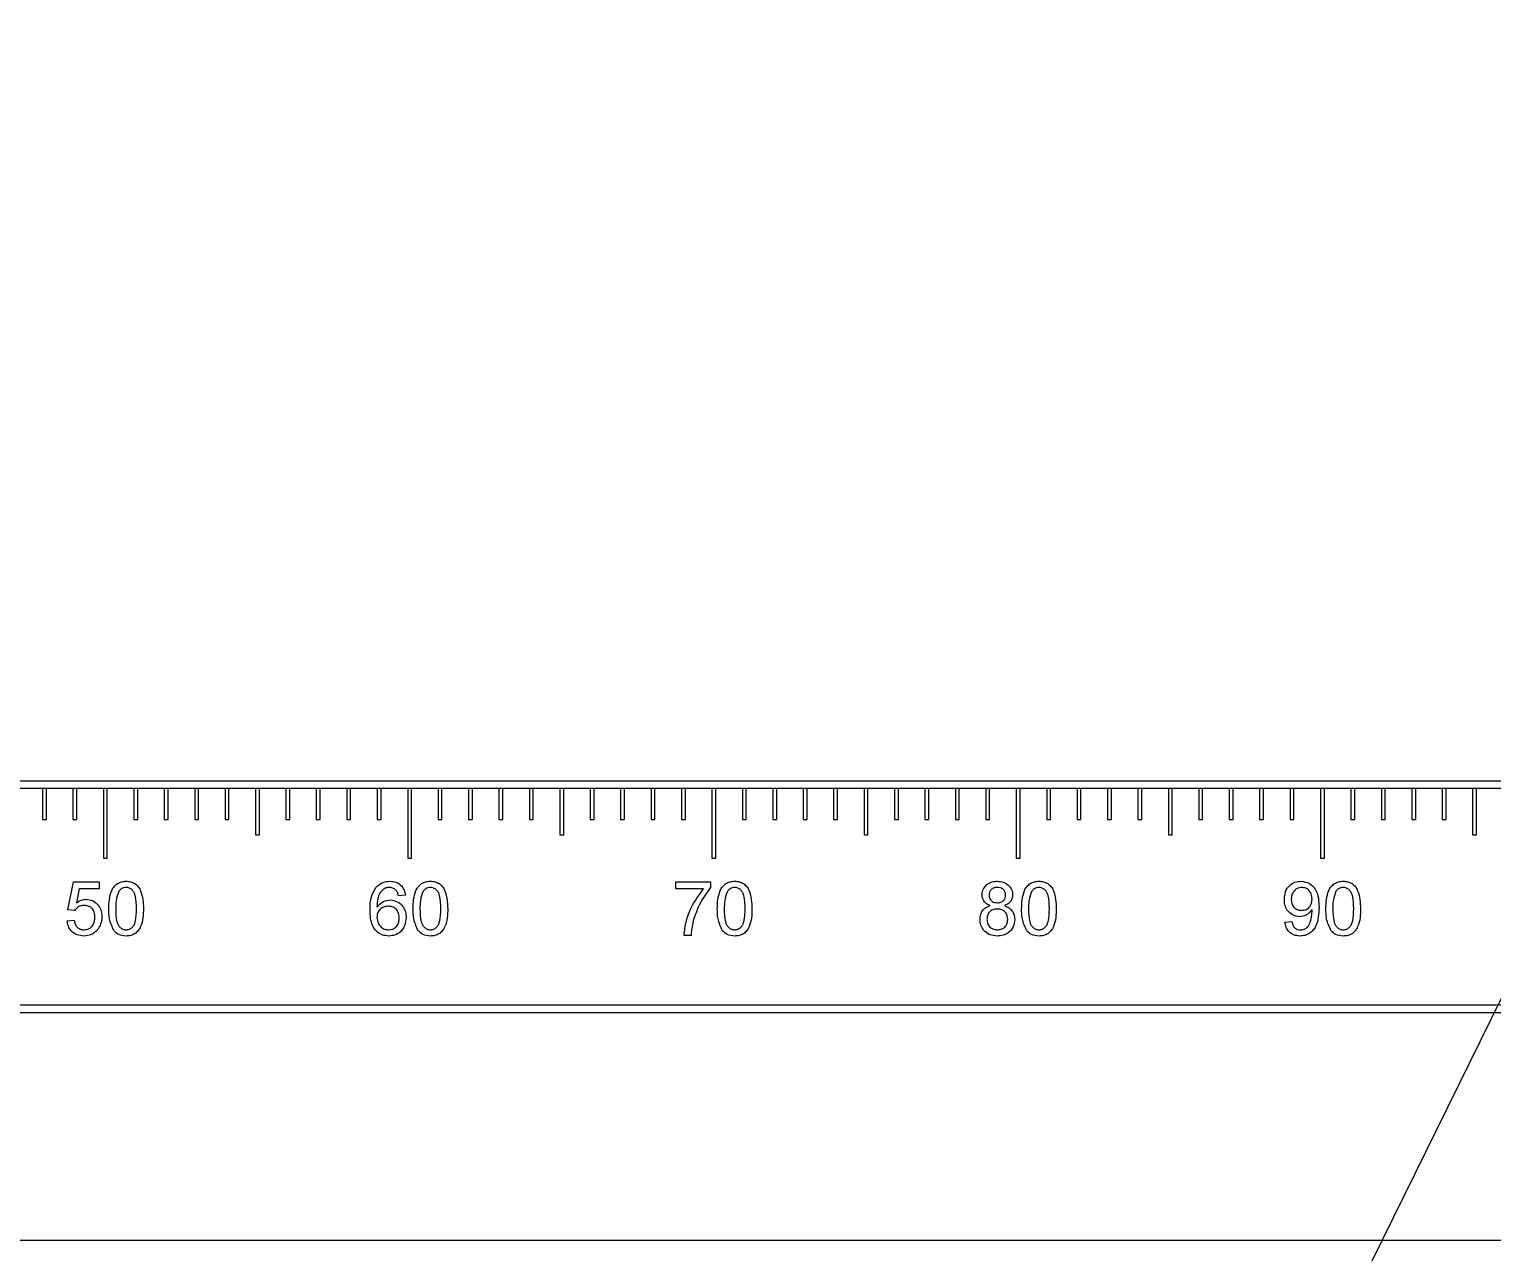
# Model space of a CAD drawing. Header units: inches. Extents: x 0.1 to 10.9, y 0 to 8.5.
# Drawn here: x 4.702 to 5.964, y 5.713 to 6.767 of the extents above; entities that cross this region are included whole.
import ezdxf

# ---------------------------------------------------------------- set-up
doc = ezdxf.new("R2010")
doc.units = ezdxf.units.IN
doc.header["$MEASUREMENT"] = 0
doc.styles.add('SLDTEXTSTYLE0', font='TXT', dxfattribs={"width": 0.75})
doc.dimstyles.new('SLDDIMSTYLE6', dxfattribs={"dimtxt": 0.083333, "dimasz": 0.125, "dimexe": 0, "dimexo": 0.0625, "dimgap": 0.020833, "dimtad": 0, "dimtih": 1, "dimtoh": 1, "dimlfac": 1.5, "dimrnd": 1e-09, "dimzin": 12, "dimdsep": 46, "dimtxsty": 'SLDTEXTSTYLE0', "dimsah": 1, "dimcen": 0, "dimadec": 0, "dimazin": 3, "dimtfac": 1, "dimtofl": 0, "dimtmove": 0, "dimatfit": 3, "dimfxl": 1, "dimfrac": 2, "dimtolj": 1, "dimtzin": 12, "dimarcsym": 0})

# ---------------------------------------------------------------- blocks, each defined once
blk = doc.blocks.new('_D_14')
at = {"color": 7, "linetype": 'Continuous', "lineweight": 0}
for p, q in [((5.7754, 5.5326), (6.8764, 7.7691)), ((6.8764, 7.7691), (7.0264, 7.7691))]:
    blk.add_line(p, q, dxfattribs=at)
at = {"color": 7, "linetype": 'Continuous', "lineweight": 18}
blk.add_solid([(5.7754, 5.5326), (5.8485, 5.6359), (5.8126, 5.6536)], dxfattribs=at)
at = {"color": 7, "linetype": 'Continuous', "lineweight": 18, "attachment_point": 1, "style": 'SLDTEXTSTYLE0'}
for s, insert, char_height in [('COUNTERBORED SLOT FOR USE WITH #1/4in [M6]', (7.0576, 7.8103), 0.083333), ('CAP SCREW AND WASHER (NOT INCLUDED)', (7.0576, 7.6779), 0.083333), ('4 PLACES', (7.0576, 7.5455), 0.08333)]:
    blk.add_mtext(s, dxfattribs=dict(at, insert=insert, char_height=char_height))

msp = doc.modelspace()

# ---------------------------------------------------------------- linework, layer by layer
at = {"color": 7, "linetype": 'Continuous', "lineweight": 18}
for p, q in [((3.4554, 6.1193), (10.0174, 6.1193)), ((4.7135, 6.1127), (4.6906, 6.1127)), ((4.7135, 6.1127), (4.7135, 6.086)), ((4.7169, 6.1127), (4.7135, 6.1127)), ((4.7169, 6.086), (4.7169, 6.1127)), ((4.7398, 6.1127), (4.7169, 6.1127)), ((4.7398, 6.1127), (4.7398, 6.086)), ((4.7431, 6.1127), (4.7398, 6.1127)), ((4.7431, 6.086), (4.7431, 6.1127)), ((4.766, 6.1127), (4.7431, 6.1127)), ((4.766, 6.1127), (4.766, 6.0527)), ((4.7694, 6.1127), (4.766, 6.1127)), ((4.7694, 6.0527), (4.7694, 6.1127)), ((4.7923, 6.1127), (4.7694, 6.1127)), ((4.7923, 6.1127), (4.7923, 6.086)), ((4.7956, 6.1127), (4.7923, 6.1127)), ((4.7956, 6.086), (4.7956, 6.1127)), ((4.8185, 6.1127), (4.7956, 6.1127)), ((4.8185, 6.1127), (4.8185, 6.086)), ((4.8218, 6.1127), (4.8185, 6.1127)), ((4.8218, 6.086), (4.8218, 6.1127)), ((4.8448, 6.1127), (4.8218, 6.1127)), ((4.8448, 6.1127), (4.8448, 6.086)), ((4.8481, 6.1127), (4.8448, 6.1127)), ((4.8481, 6.086), (4.8481, 6.1127)), ((4.871, 6.1127), (4.8481, 6.1127)), ((4.871, 6.1127), (4.871, 6.086)), ((4.8743, 6.1127), (4.871, 6.1127)), ((4.8743, 6.086), (4.8743, 6.1127)), ((4.8973, 6.1127), (4.8743, 6.1127)), ((4.8973, 6.1127), (4.8973, 6.0727)), ((4.9006, 6.1127), (4.8973, 6.1127)), ((4.9006, 6.0727), (4.9006, 6.1127)), ((4.9235, 6.1127), (4.9006, 6.1127)), ((4.9235, 6.1127), (4.9235, 6.086)), ((4.9268, 6.1127), (4.9235, 6.1127)), ((4.9268, 6.086), (4.9268, 6.1127)), ((4.9497, 6.1127), (4.9268, 6.1127)), ((4.9497, 6.1127), (4.9497, 6.086)), ((4.9531, 6.1127), (4.9497, 6.1127)), ((4.9531, 6.086), (4.9531, 6.1127)), ((4.976, 6.1127), (4.9531, 6.1127)), ((4.976, 6.1127), (4.976, 6.086)), ((4.9793, 6.1127), (4.976, 6.1127)), ((4.9793, 6.086), (4.9793, 6.1127)), ((5.0022, 6.1127), (4.9793, 6.1127)), ((5.0022, 6.1127), (5.0022, 6.086)), ((5.0056, 6.1127), (5.0022, 6.1127)), ((5.0056, 6.086), (5.0056, 6.1127)), ((5.0285, 6.1127), (5.0056, 6.1127)), ((5.0285, 6.1127), (5.0285, 6.0527)), ((5.0318, 6.1127), (5.0285, 6.1127)), ((5.0318, 6.0527), (5.0318, 6.1127)), ((5.0547, 6.1127), (5.0318, 6.1127)), ((5.0547, 6.1127), (5.0547, 6.086)), ((5.0581, 6.1127), (5.0547, 6.1127)), ((5.0581, 6.086), (5.0581, 6.1127)), ((5.081, 6.1127), (5.0581, 6.1127)), ((5.081, 6.1127), (5.081, 6.086)), ((5.0843, 6.1127), (5.081, 6.1127)), ((5.0843, 6.086), (5.0843, 6.1127)), ((5.1072, 6.1127), (5.0843, 6.1127)), ((5.1072, 6.1127), (5.1072, 6.086)), ((5.1106, 6.1127), (5.1072, 6.1127)), ((5.1106, 6.086), (5.1106, 6.1127)), ((5.1335, 6.1127), (5.1106, 6.1127)), ((5.1335, 6.1127), (5.1335, 6.086)), ((5.1368, 6.1127), (5.1335, 6.1127)), ((5.1368, 6.086), (5.1368, 6.1127)), ((5.1597, 6.1127), (5.1368, 6.1127)), ((5.1597, 6.1127), (5.1597, 6.0727)), ((5.1631, 6.1127), (5.1597, 6.1127)), ((5.1631, 6.0727), (5.1631, 6.1127)), ((5.186, 6.1127), (5.1631, 6.1127)), ((5.186, 6.1127), (5.186, 6.086)), ((5.1893, 6.1127), (5.186, 6.1127)), ((5.1893, 6.086), (5.1893, 6.1127)), ((5.2122, 6.1127), (5.1893, 6.1127)), ((5.2122, 6.1127), (5.2122, 6.086)), ((5.2155, 6.1127), (5.2122, 6.1127)), ((5.2155, 6.086), (5.2155, 6.1127)), ((5.2385, 6.1127), (5.2155, 6.1127)), ((5.2385, 6.1127), (5.2385, 6.086)), ((5.2418, 6.1127), (5.2385, 6.1127)), ((5.2418, 6.086), (5.2418, 6.1127)), ((5.2647, 6.1127), (5.2418, 6.1127)), ((5.2647, 6.1127), (5.2647, 6.086)), ((5.268, 6.1127), (5.2647, 6.1127)), ((5.268, 6.086), (5.268, 6.1127)), ((5.291, 6.1127), (5.268, 6.1127)), ((5.291, 6.1127), (5.291, 6.0527)), ((5.2943, 6.1127), (5.291, 6.1127)), ((5.2943, 6.0527), (5.2943, 6.1127)), ((5.3172, 6.1127), (5.2943, 6.1127)), ((5.3172, 6.1127), (5.3172, 6.086)), ((5.3205, 6.1127), (5.3172, 6.1127)), ((5.3205, 6.086), (5.3205, 6.1127)), ((5.3434, 6.1127), (5.3205, 6.1127)), ((5.3434, 6.1127), (5.3434, 6.086)), ((5.3468, 6.1127), (5.3434, 6.1127)), ((5.3468, 6.086), (5.3468, 6.1127)), ((5.3697, 6.1127), (5.3468, 6.1127)), ((5.3697, 6.1127), (5.3697, 6.086)), ((5.373, 6.1127), (5.3697, 6.1127)), ((5.373, 6.086), (5.373, 6.1127)), ((5.3959, 6.1127), (5.373, 6.1127)), ((5.3959, 6.1127), (5.3959, 6.086)), ((5.3993, 6.1127), (5.3959, 6.1127)), ((5.3993, 6.086), (5.3993, 6.1127)), ((5.4222, 6.1127), (5.3993, 6.1127)), ((5.4222, 6.1127), (5.4222, 6.0727)), ((5.4255, 6.1127), (5.4222, 6.1127)), ((5.4255, 6.0727), (5.4255, 6.1127)), ((5.4484, 6.1127), (5.4255, 6.1127)), ((5.4484, 6.1127), (5.4484, 6.086)), ((5.4518, 6.1127), (5.4484, 6.1127)), ((5.4518, 6.086), (5.4518, 6.1127)), ((5.4747, 6.1127), (5.4518, 6.1127)), ((5.4747, 6.1127), (5.4747, 6.086)), ((5.478, 6.1127), (5.4747, 6.1127)), ((5.478, 6.086), (5.478, 6.1127)), ((5.5009, 6.1127), (5.478, 6.1127)), ((5.5009, 6.1127), (5.5009, 6.086)), ((5.5043, 6.1127), (5.5009, 6.1127)), ((5.5043, 6.086), (5.5043, 6.1127)), ((5.5272, 6.1127), (5.5043, 6.1127)), ((5.5272, 6.1127), (5.5272, 6.086)), ((5.5305, 6.1127), (5.5272, 6.1127)), ((5.5305, 6.086), (5.5305, 6.1127)), ((5.5534, 6.1127), (5.5305, 6.1127)), ((5.5534, 6.1127), (5.5534, 6.0527)), ((5.5568, 6.1127), (5.5534, 6.1127)), ((5.5568, 6.0527), (5.5568, 6.1127)), ((5.5797, 6.1127), (5.5568, 6.1127)), ((5.5797, 6.1127), (5.5797, 6.086)), ((5.583, 6.1127), (5.5797, 6.1127)), ((5.583, 6.086), (5.583, 6.1127)), ((5.6059, 6.1127), (5.583, 6.1127)), ((5.6059, 6.1127), (5.6059, 6.086)), ((5.6092, 6.1127), (5.6059, 6.1127)), ((5.6092, 6.086), (5.6092, 6.1127)), ((5.6322, 6.1127), (5.6092, 6.1127)), ((5.6322, 6.1127), (5.6322, 6.086)), ((5.6355, 6.1127), (5.6322, 6.1127)), ((5.6355, 6.086), (5.6355, 6.1127)), ((5.6584, 6.1127), (5.6355, 6.1127)), ((5.6584, 6.1127), (5.6584, 6.086)), ((5.6617, 6.1127), (5.6584, 6.1127)), ((5.6617, 6.086), (5.6617, 6.1127)), ((5.6847, 6.1127), (5.6617, 6.1127)), ((5.6847, 6.1127), (5.6847, 6.0727)), ((5.688, 6.1127), (5.6847, 6.1127)), ((5.688, 6.0727), (5.688, 6.1127)), ((5.7109, 6.1127), (5.688, 6.1127)), ((5.7109, 6.1127), (5.7109, 6.086)), ((5.7142, 6.1127), (5.7109, 6.1127)), ((5.7142, 6.086), (5.7142, 6.1127)), ((5.7371, 6.1127), (5.7142, 6.1127)), ((5.7371, 6.1127), (5.7371, 6.086)), ((5.7405, 6.1127), (5.7371, 6.1127)), ((5.7405, 6.086), (5.7405, 6.1127)), ((5.7634, 6.1127), (5.7405, 6.1127)), ((5.7634, 6.1127), (5.7634, 6.086)), ((5.7667, 6.1127), (5.7634, 6.1127)), ((5.7667, 6.086), (5.7667, 6.1127)), ((5.7896, 6.1127), (5.7667, 6.1127)), ((5.7896, 6.1127), (5.7896, 6.086)), ((5.793, 6.1127), (5.7896, 6.1127)), ((5.793, 6.086), (5.793, 6.1127)), ((5.8159, 6.1127), (5.793, 6.1127)), ((5.8159, 6.1127), (5.8159, 6.0527)), ((5.8192, 6.1127), (5.8159, 6.1127)), ((5.8192, 6.0527), (5.8192, 6.1127)), ((5.8421, 6.1127), (5.8192, 6.1127)), ((5.8421, 6.1127), (5.8421, 6.086)), ((5.8455, 6.1127), (5.8421, 6.1127)), ((5.8455, 6.086), (5.8455, 6.1127)), ((5.8684, 6.1127), (5.8455, 6.1127)), ((5.8684, 6.1127), (5.8684, 6.086)), ((5.8717, 6.1127), (5.8684, 6.1127)), ((5.8717, 6.086), (5.8717, 6.1127)), ((5.8946, 6.1127), (5.8717, 6.1127)), ((5.8946, 6.1127), (5.8946, 6.086)), ((5.898, 6.1127), (5.8946, 6.1127)), ((5.898, 6.086), (5.898, 6.1127)), ((5.9209, 6.1127), (5.898, 6.1127)), ((5.9209, 6.1127), (5.9209, 6.086)), ((5.9242, 6.1127), (5.9209, 6.1127)), ((5.9242, 6.086), (5.9242, 6.1127)), ((5.9471, 6.1127), (5.9242, 6.1127)), ((5.9471, 6.1127), (5.9471, 6.0727)), ((5.9505, 6.1127), (5.9471, 6.1127)), ((5.9505, 6.0727), (5.9505, 6.1127)), ((5.9734, 6.1127), (5.9505, 6.1127)), ((4.7135, 6.086), (4.7169, 6.086)), ((4.7398, 6.086), (4.7431, 6.086)), ((4.7923, 6.086), (4.7956, 6.086)), ((4.8185, 6.086), (4.8218, 6.086)), ((4.8448, 6.086), (4.8481, 6.086)), ((4.871, 6.086), (4.8743, 6.086)), ((4.9235, 6.086), (4.9268, 6.086)), ((4.9497, 6.086), (4.9531, 6.086)), ((4.976, 6.086), (4.9793, 6.086)), ((5.0022, 6.086), (5.0056, 6.086)), ((5.0547, 6.086), (5.0581, 6.086)), ((5.081, 6.086), (5.0843, 6.086)), ((5.1072, 6.086), (5.1106, 6.086)), ((5.1335, 6.086), (5.1368, 6.086)), ((5.186, 6.086), (5.1893, 6.086)), ((5.2122, 6.086), (5.2155, 6.086)), ((5.2385, 6.086), (5.2418, 6.086)), ((5.2647, 6.086), (5.268, 6.086)), ((5.3172, 6.086), (5.3205, 6.086)), ((5.3434, 6.086), (5.3468, 6.086)), ((5.3697, 6.086), (5.373, 6.086)), ((5.3959, 6.086), (5.3993, 6.086)), ((5.4484, 6.086), (5.4518, 6.086)), ((5.4747, 6.086), (5.478, 6.086)), ((5.5009, 6.086), (5.5043, 6.086)), ((5.5272, 6.086), (5.5305, 6.086)), ((5.5797, 6.086), (5.583, 6.086)), ((5.6059, 6.086), (5.6092, 6.086)), ((5.6322, 6.086), (5.6355, 6.086)), ((5.6584, 6.086), (5.6617, 6.086)), ((5.7109, 6.086), (5.7142, 6.086)), ((5.7371, 6.086), (5.7405, 6.086)), ((5.7634, 6.086), (5.7667, 6.086)), ((5.7896, 6.086), (5.793, 6.086)), ((5.8421, 6.086), (5.8455, 6.086)), ((5.8684, 6.086), (5.8717, 6.086)), ((5.8946, 6.086), (5.898, 6.086)), ((5.9209, 6.086), (5.9242, 6.086)), ((4.8973, 6.0727), (4.9006, 6.0727)), ((5.1597, 6.0727), (5.1631, 6.0727)), ((5.4222, 6.0727), (5.4255, 6.0727)), ((5.6847, 6.0727), (5.688, 6.0727)), ((5.9471, 6.0727), (5.9505, 6.0727)), ((4.766, 6.0527), (4.7694, 6.0527)), ((5.0285, 6.0527), (5.0318, 6.0527)), ((5.291, 6.0527), (5.2943, 6.0527)), ((5.5534, 6.0527), (5.5568, 6.0527)), ((5.8159, 6.0527), (5.8192, 6.0527)), ((4.7354, 6.0081), (4.7402, 6.0321)), ((4.7402, 6.0321), (4.7623, 6.0321)), ((4.7623, 6.0321), (4.7623, 6.0261)), ((5.2597, 6.0321), (5.2896, 6.0321)), ((5.2597, 6.0261), (5.2597, 6.0321)), ((5.2896, 6.0321), (5.2896, 6.0272)), ((4.7451, 6.0261), (4.7427, 6.014)), ((4.7623, 6.0261), (4.7451, 6.0261)), ((5.0266, 6.0207), (5.0206, 6.0201)), ((5.2836, 6.0261), (5.2597, 6.0261)), ((4.7414, 6.0075), (4.7354, 6.0081)), ((4.7348, 5.9986), (4.7408, 5.9992)), ((5.7852, 5.9974), (5.7912, 5.998)), ((5.2729, 5.986), (5.2669, 5.986)), ((10.0174, 5.9193), (3.4554, 5.9193)), ((3.462, 5.926), (10.0107, 5.926)), ((10.0174, 5.7229), (3.4554, 5.7229))]:
    msp.add_line(p, q, dxfattribs=at)
for points, knots in [([(4.7707, 6.009), (4.7708, 6.0116), (4.7709, 6.0169), (4.7724, 6.0234), (4.775, 6.0281), (4.778, 6.0308), (4.7817, 6.0324), (4.7843, 6.0326), (4.7856, 6.0327)], [0, 0, 0, 0, 0.25049, 0.500349, 0.625423, 0.750205, 0.87498, 1, 1, 1, 1]), ([(4.7856, 6.0327), (4.787, 6.0326), (4.7896, 6.0324), (4.7933, 6.0308), (4.7963, 6.0281), (4.8, 6.021), (4.8003, 6.0143), (4.8006, 6.009)], [0, 0, 0, 0, 0.1253833, 0.2506337, 0.3757012, 0.5011173, 1, 1, 1, 1]), ([(5.0011, 6.0274), (5.0031, 6.0291), (5.0065, 6.0322), (5.0111, 6.0325), (5.0131, 6.0327)], [0, 0, 0, 0, 0.55838, 1, 1, 1, 1]), ([(5.0131, 6.0327), (5.015, 6.0325), (5.0187, 6.0322), (5.0231, 6.0291), (5.0257, 6.025), (5.0263, 6.0221), (5.0266, 6.0207)], [0, 0, 0, 0, 0.280049, 0.559187, 0.779374, 1, 1, 1, 1]), ([(5.0331, 6.009), (5.0332, 6.0116), (5.0334, 6.0169), (5.0349, 6.0234), (5.0375, 6.0281), (5.0404, 6.0308), (5.0441, 6.0324), (5.0468, 6.0326), (5.0481, 6.0327)], [0, 0, 0, 0, 0.25049, 0.500349, 0.625423, 0.750205, 0.87498, 1, 1, 1, 1]), ([(5.0481, 6.0327), (5.0494, 6.0326), (5.0521, 6.0324), (5.0558, 6.0308), (5.0588, 6.0281), (5.0624, 6.021), (5.0628, 6.0143), (5.0631, 6.009)], [0, 0, 0, 0, 0.125383, 0.250634, 0.375701, 0.501117, 1, 1, 1, 1]), ([(5.2956, 6.009), (5.2957, 6.0116), (5.2958, 6.0169), (5.2973, 6.0234), (5.3, 6.0281), (5.3029, 6.0308), (5.3066, 6.0324), (5.3092, 6.0326), (5.3106, 6.0327)], [0, 0, 0, 0, 0.25049, 0.500349, 0.625423, 0.750205, 0.87498, 1, 1, 1, 1]), ([(5.3106, 6.0327), (5.3119, 6.0326), (5.3145, 6.0324), (5.3182, 6.0308), (5.3212, 6.0281), (5.3249, 6.021), (5.3253, 6.0143), (5.3255, 6.009)], [0, 0, 0, 0, 0.125383, 0.250634, 0.375701, 0.501117, 1, 1, 1, 1]), ([(5.524, 6.0209), (5.5242, 6.0227), (5.5247, 6.0264), (5.5284, 6.0304), (5.5327, 6.0324), (5.5356, 6.0326), (5.5371, 6.0327)], [0, 0, 0, 0, 0.279281, 0.558671, 0.779072, 1, 1, 1, 1]), ([(5.5371, 6.0327), (5.5389, 6.0325), (5.5427, 6.0322), (5.5471, 6.0292), (5.5499, 6.0251), (5.5502, 6.0222), (5.5503, 6.0207)], [0, 0, 0, 0, 0.280359, 0.559715, 0.779841, 1, 1, 1, 1]), ([(5.5581, 6.009), (5.5582, 6.0116), (5.5583, 6.0169), (5.5598, 6.0234), (5.5624, 6.0281), (5.5654, 6.0308), (5.5691, 6.0324), (5.5717, 6.0326), (5.573, 6.0327)], [0, 0, 0, 0, 0.25049, 0.500349, 0.625423, 0.750205, 0.87498, 1, 1, 1, 1]), ([(5.573, 6.0327), (5.5744, 6.0326), (5.577, 6.0324), (5.5807, 6.0308), (5.5837, 6.0281), (5.5874, 6.021), (5.5877, 6.0143), (5.588, 6.009)], [0, 0, 0, 0, 0.1253833, 0.2506337, 0.3757012, 0.5011173, 1, 1, 1, 1]), ([(5.7847, 6.0172), (5.7848, 6.0194), (5.7852, 6.0238), (5.7888, 6.0291), (5.7937, 6.0322), (5.7972, 6.0325), (5.799, 6.0327)], [0, 0, 0, 0, 0.2803039, 0.5595794, 0.779687, 1, 1, 1, 1]), ([(5.799, 6.0327), (5.8015, 6.0323), (5.8067, 6.0315), (5.8123, 6.0255), (5.8144, 6.018), (5.8145, 6.0128), (5.8146, 6.0103)], [0, 0, 0, 0, 0.248946, 0.497924, 0.748317, 1, 1, 1, 1]), ([(5.8205, 6.009), (5.8206, 6.0116), (5.8208, 6.0169), (5.8223, 6.0234), (5.8249, 6.0281), (5.8278, 6.0308), (5.8315, 6.0324), (5.8342, 6.0326), (5.8355, 6.0327)], [0, 0, 0, 0, 0.25049, 0.500349, 0.625423, 0.750205, 0.87498, 1, 1, 1, 1]), ([(5.8355, 6.0327), (5.8368, 6.0326), (5.8395, 6.0324), (5.8432, 6.0308), (5.8462, 6.0281), (5.8498, 6.021), (5.8502, 6.0143), (5.8505, 6.009)], [0, 0, 0, 0, 0.125383, 0.250634, 0.375701, 0.501117, 1, 1, 1, 1]), ([(4.7794, 6.0241), (4.7784, 6.0214), (4.7766, 6.0165), (4.7767, 6.0113), (4.7767, 6.009)], [0, 0, 0, 0, 0.558062, 1, 1, 1, 1]), ([(4.7856, 6.0273), (4.7842, 6.0271), (4.7817, 6.0267), (4.7801, 6.0249), (4.7794, 6.0241)], [0, 0, 0, 0, 0.55834, 1, 1, 1, 1]), ([(4.7946, 6.009), (4.7946, 6.0129), (4.7945, 6.0176), (4.7926, 6.0231), (4.7909, 6.0253), (4.7884, 6.027), (4.7865, 6.0272), (4.7856, 6.0273)], [0, 0, 0, 0, 0.500352, 0.625529, 0.750516, 0.875255, 1, 1, 1, 1]), ([(4.9961, 6.0078), (4.9961, 6.0117), (4.9962, 6.0187), (4.9996, 6.0247), (5.0011, 6.0274)], [0, 0, 0, 0, 0.561396, 1, 1, 1, 1]), ([(5.0076, 6.0259), (5.0065, 6.0248), (5.0042, 6.0225), (5.0022, 6.017), (5.0021, 6.0129), (5.002, 6.0104)], [0, 0, 0, 0, 0.279381, 0.559194, 1, 1, 1, 1]), ([(5.0127, 6.0273), (5.0117, 6.0272), (5.0099, 6.0271), (5.0083, 6.0263), (5.0076, 6.0259)], [0, 0, 0, 0, 0.559717, 1, 1, 1, 1]), ([(5.0184, 6.0249), (5.0175, 6.0257), (5.0158, 6.027), (5.0137, 6.0272), (5.0127, 6.0273)], [0, 0, 0, 0, 0.559004, 1, 1, 1, 1]), ([(5.0206, 6.0201), (5.0203, 6.0211), (5.0199, 6.0228), (5.0189, 6.0242), (5.0184, 6.0249)], [0, 0, 0, 0, 0.560488, 1, 1, 1, 1]), ([(5.0418, 6.0241), (5.0409, 6.0214), (5.0391, 6.0165), (5.0391, 6.0113), (5.0391, 6.009)], [0, 0, 0, 0, 0.558062, 1, 1, 1, 1]), ([(5.048, 6.0273), (5.0467, 6.0271), (5.0442, 6.0267), (5.0426, 6.0249), (5.0418, 6.0241)], [0, 0, 0, 0, 0.55834, 1, 1, 1, 1]), ([(5.0571, 6.009), (5.057, 6.0129), (5.057, 6.0176), (5.0551, 6.0231), (5.0533, 6.0253), (5.0509, 6.027), (5.049, 6.0272), (5.048, 6.0273)], [0, 0, 0, 0, 0.500352, 0.625529, 0.750516, 0.875255, 1, 1, 1, 1]), ([(5.2669, 5.986), (5.2674, 5.9901), (5.2684, 5.9983), (5.2735, 6.0123), (5.2798, 6.0208), (5.2836, 6.0261)], [0, 0, 0, 0, 0.280065, 0.560409, 1, 1, 1, 1]), ([(5.2896, 6.0272), (5.2861, 6.0223), (5.2798, 6.0135), (5.2764, 6.0032), (5.2749, 5.9987)], [0, 0, 0, 0, 0.55964, 1, 1, 1, 1]), ([(5.3043, 6.0241), (5.3033, 6.0214), (5.3016, 6.0165), (5.3016, 6.0113), (5.3016, 6.009)], [0, 0, 0, 0, 0.558062, 1, 1, 1, 1]), ([(5.3105, 6.0273), (5.3091, 6.0271), (5.3067, 6.0267), (5.305, 6.0249), (5.3043, 6.0241)], [0, 0, 0, 0, 0.55834, 1, 1, 1, 1]), ([(5.3195, 6.009), (5.3195, 6.0129), (5.3194, 6.0176), (5.3176, 6.0231), (5.3158, 6.0253), (5.3134, 6.027), (5.3115, 6.0272), (5.3105, 6.0273)], [0, 0, 0, 0, 0.500352, 0.625529, 0.750516, 0.875255, 1, 1, 1, 1]), ([(5.531, 6.0116), (5.53, 6.012), (5.5278, 6.013), (5.5254, 6.0153), (5.5242, 6.0181), (5.524, 6.02), (5.524, 6.0209)], [0, 0, 0, 0, 0.28031, 0.559637, 0.779691, 1, 1, 1, 1]), ([(5.5371, 6.0273), (5.5361, 6.0272), (5.5341, 6.0271), (5.5317, 6.0255), (5.5302, 6.0232), (5.53, 6.0217), (5.53, 6.0209)], [0, 0, 0, 0, 0.2803176, 0.5592519, 0.7796428, 1, 1, 1, 1]), ([(5.53, 6.0209), (5.5301, 6.0198), (5.5303, 6.0177), (5.5322, 6.0153), (5.5347, 6.0142), (5.5364, 6.0142), (5.5372, 6.0141)], [0, 0, 0, 0, 0.27995, 0.558884, 0.779055, 1, 1, 1, 1]), ([(5.5443, 6.0206), (5.5442, 6.0216), (5.544, 6.0237), (5.542, 6.026), (5.5396, 6.0271), (5.538, 6.0272), (5.5371, 6.0273)], [0, 0, 0, 0, 0.279734, 0.559144, 0.779264, 1, 1, 1, 1]), ([(5.5372, 6.0141), (5.5382, 6.0142), (5.5402, 6.0143), (5.5427, 6.0159), (5.5441, 6.0182), (5.5442, 6.0198), (5.5443, 6.0206)], [0, 0, 0, 0, 0.280454, 0.559262, 0.779594, 1, 1, 1, 1]), ([(5.5503, 6.0207), (5.5502, 6.0196), (5.55, 6.0173), (5.5477, 6.0137), (5.545, 6.0124), (5.5434, 6.0116)], [0, 0, 0, 0, 0.280646, 0.560877, 1, 1, 1, 1]), ([(5.5668, 6.0241), (5.5658, 6.0214), (5.564, 6.0165), (5.5641, 6.0113), (5.5641, 6.009)], [0, 0, 0, 0, 0.558062, 1, 1, 1, 1]), ([(5.573, 6.0273), (5.5716, 6.0271), (5.5691, 6.0267), (5.5675, 6.0249), (5.5668, 6.0241)], [0, 0, 0, 0, 0.55834, 1, 1, 1, 1]), ([(5.582, 6.009), (5.582, 6.0129), (5.5819, 6.0176), (5.58, 6.0231), (5.5783, 6.0253), (5.5758, 6.027), (5.5739, 6.0272), (5.573, 6.0273)], [0, 0, 0, 0, 0.500352, 0.625529, 0.750516, 0.875255, 1, 1, 1, 1]), ([(5.7999, 6.0273), (5.7984, 6.0271), (5.7955, 6.0267), (5.7924, 6.0237), (5.7908, 6.0203), (5.7907, 6.018), (5.7906, 6.0169)], [0, 0, 0, 0, 0.2792821, 0.5585523, 0.7790694, 1, 1, 1, 1]), ([(5.8086, 6.0173), (5.8085, 6.0187), (5.8083, 6.0215), (5.8062, 6.0249), (5.8032, 6.027), (5.801, 6.0272), (5.7999, 6.0273)], [0, 0, 0, 0, 0.280638, 0.559922, 0.779693, 1, 1, 1, 1]), ([(5.8292, 6.0241), (5.8283, 6.0214), (5.8265, 6.0165), (5.8265, 6.0113), (5.8265, 6.009)], [0, 0, 0, 0, 0.558062, 1, 1, 1, 1]), ([(5.8354, 6.0273), (5.8341, 6.0271), (5.8316, 6.0267), (5.83, 6.0249), (5.8292, 6.0241)], [0, 0, 0, 0, 0.5583399, 1, 1, 1, 1]), ([(5.8445, 6.009), (5.8444, 6.0129), (5.8444, 6.0176), (5.8425, 6.0231), (5.8407, 6.0253), (5.8383, 6.027), (5.8364, 6.0272), (5.8354, 6.0273)], [0, 0, 0, 0, 0.5003519, 0.6255292, 0.7505162, 0.8752553, 1, 1, 1, 1]), ([(4.7493, 6.0117), (4.7485, 6.0117), (4.7467, 6.0116), (4.7437, 6.0104), (4.7423, 6.0086), (4.7414, 6.0075)], [0, 0, 0, 0, 0.28088, 0.56114, 1, 1, 1, 1]), ([(4.7427, 6.014), (4.7441, 6.015), (4.7466, 6.0167), (4.7497, 6.017), (4.751, 6.0171)], [0, 0, 0, 0, 0.559939, 1, 1, 1, 1]), ([(4.7587, 6.0016), (4.7586, 6.0031), (4.7584, 6.006), (4.7562, 6.0097), (4.7528, 6.0115), (4.7505, 6.0117), (4.7493, 6.0117)], [0, 0, 0, 0, 0.280653, 0.559595, 0.77929, 1, 1, 1, 1]), ([(4.751, 6.0171), (4.7531, 6.0168), (4.7574, 6.0163), (4.7619, 6.012), (4.7644, 6.007), (4.7646, 6.0037), (4.7647, 6.002)], [0, 0, 0, 0, 0.279174, 0.558743, 0.779157, 1, 1, 1, 1]), ([(4.7752, 5.9899), (4.7736, 5.9933), (4.7708, 5.9994), (4.7707, 6.0061), (4.7707, 6.009)], [0, 0, 0, 0, 0.557973, 1, 1, 1, 1]), ([(4.7767, 6.009), (4.7767, 6.0052), (4.7768, 6.0005), (4.7786, 5.995), (4.7804, 5.9928), (4.7828, 5.9911), (4.7847, 5.9909), (4.7856, 5.9908)], [0, 0, 0, 0, 0.500363, 0.625568, 0.750538, 0.875304, 1, 1, 1, 1]), ([(4.8006, 6.009), (4.8005, 6.0064), (4.8004, 6.0011), (4.7989, 5.9946), (4.7962, 5.99), (4.7933, 5.9872), (4.7896, 5.9856), (4.787, 5.9855), (4.7856, 5.9854)], [0, 0, 0, 0, 0.2504729, 0.500354, 0.6253966, 0.7501788, 0.874971, 1, 1, 1, 1]), ([(4.7856, 5.9908), (4.7866, 5.9909), (4.7885, 5.9911), (4.7909, 5.9928), (4.7927, 5.995), (4.7945, 6.0005), (4.7946, 6.0052), (4.7946, 6.009)], [0, 0, 0, 0, 0.124658, 0.249391, 0.374377, 0.49959, 1, 1, 1, 1]), ([(5.0124, 5.9854), (5.0104, 5.9856), (5.0065, 5.9859), (5.0014, 5.9892), (4.9978, 5.9944), (4.9963, 6.0009), (4.9961, 6.0055), (4.9961, 6.0078)], [0, 0, 0, 0, 0.186506, 0.372724, 0.558994, 0.779255, 1, 1, 1, 1]), ([(5.002, 6.0104), (5.0037, 6.0123), (5.0068, 6.0158), (5.0114, 6.0163), (5.0134, 6.0165)], [0, 0, 0, 0, 0.558594, 1, 1, 1, 1]), ([(5.0117, 6.0111), (5.0103, 6.011), (5.0074, 6.0107), (5.0041, 6.0081), (5.0023, 6.0049), (5.0021, 6.0026), (5.002, 6.0015)], [0, 0, 0, 0, 0.279727, 0.559282, 0.779422, 1, 1, 1, 1]), ([(5.0212, 6.0012), (5.0211, 6.0026), (5.0209, 6.0055), (5.0185, 6.009), (5.0151, 6.0109), (5.0129, 6.011), (5.0117, 6.0111)], [0, 0, 0, 0, 0.28043, 0.559351, 0.77934, 1, 1, 1, 1]), ([(5.0134, 6.0165), (5.0155, 6.0162), (5.0198, 6.0156), (5.0244, 6.0114), (5.0268, 6.0064), (5.0271, 6.003), (5.0272, 6.0014)], [0, 0, 0, 0, 0.27914, 0.558796, 0.779165, 1, 1, 1, 1]), ([(5.0377, 5.9899), (5.0361, 5.9933), (5.0332, 5.9994), (5.0332, 6.0061), (5.0331, 6.009)], [0, 0, 0, 0, 0.557973, 1, 1, 1, 1]), ([(5.0391, 6.009), (5.0392, 6.0052), (5.0392, 6.0005), (5.0411, 5.995), (5.0429, 5.9928), (5.0452, 5.9911), (5.0472, 5.9909), (5.0481, 5.9908)], [0, 0, 0, 0, 0.500363, 0.625568, 0.750538, 0.875304, 1, 1, 1, 1]), ([(5.0631, 6.009), (5.063, 6.0064), (5.0629, 6.0011), (5.0613, 5.9946), (5.0587, 5.99), (5.0558, 5.9872), (5.0521, 5.9856), (5.0494, 5.9855), (5.0481, 5.9854)], [0, 0, 0, 0, 0.250473, 0.500354, 0.625397, 0.750179, 0.874971, 1, 1, 1, 1]), ([(5.0481, 5.9908), (5.0491, 5.9909), (5.051, 5.9911), (5.0533, 5.9928), (5.0551, 5.995), (5.057, 6.0005), (5.057, 6.0052), (5.0571, 6.009)], [0, 0, 0, 0, 0.124658, 0.249391, 0.374377, 0.49959, 1, 1, 1, 1]), ([(5.3001, 5.9899), (5.2986, 5.9933), (5.2957, 5.9994), (5.2956, 6.0061), (5.2956, 6.009)], [0, 0, 0, 0, 0.557973, 1, 1, 1, 1]), ([(5.3016, 6.009), (5.3016, 6.0052), (5.3017, 6.0005), (5.3035, 5.995), (5.3053, 5.9928), (5.3077, 5.9911), (5.3096, 5.9909), (5.3106, 5.9908)], [0, 0, 0, 0, 0.500363, 0.625568, 0.750538, 0.875304, 1, 1, 1, 1]), ([(5.3255, 6.009), (5.3255, 6.0064), (5.3253, 6.0011), (5.3238, 5.9946), (5.3212, 5.99), (5.3182, 5.9872), (5.3145, 5.9856), (5.3119, 5.9855), (5.3106, 5.9854)], [0, 0, 0, 0, 0.250473, 0.500354, 0.625397, 0.750179, 0.874971, 1, 1, 1, 1]), ([(5.3106, 5.9908), (5.3115, 5.9909), (5.3134, 5.9911), (5.3158, 5.9928), (5.3176, 5.995), (5.3194, 6.0005), (5.3195, 6.0052), (5.3195, 6.009)], [0, 0, 0, 0, 0.1246576, 0.2493906, 0.3743768, 0.4995896, 1, 1, 1, 1]), ([(5.5222, 5.9997), (5.5223, 6.0012), (5.5225, 6.0042), (5.5246, 6.008), (5.5277, 6.0105), (5.5299, 6.0112), (5.531, 6.0116)], [0, 0, 0, 0, 0.280153, 0.559415, 0.779571, 1, 1, 1, 1]), ([(5.537, 6.0087), (5.5357, 6.0086), (5.533, 6.0084), (5.53, 6.006), (5.5284, 6.003), (5.5282, 6.0009), (5.5282, 5.9998)], [0, 0, 0, 0, 0.280121, 0.558924, 0.779288, 1, 1, 1, 1]), ([(5.5461, 5.9997), (5.546, 6.001), (5.5457, 6.0037), (5.5433, 6.0069), (5.5402, 6.0085), (5.5381, 6.0087), (5.537, 6.0087)], [0, 0, 0, 0, 0.279962, 0.559307, 0.779355, 1, 1, 1, 1]), ([(5.5434, 6.0116), (5.5448, 6.011), (5.5475, 6.0099), (5.5513, 6.0058), (5.5518, 6.0019), (5.5521, 5.9996)], [0, 0, 0, 0, 0.281222, 0.56178, 1, 1, 1, 1]), ([(5.5626, 5.9899), (5.561, 5.9933), (5.5582, 5.9994), (5.5581, 6.0061), (5.5581, 6.009)], [0, 0, 0, 0, 0.557973, 1, 1, 1, 1]), ([(5.5641, 6.009), (5.5641, 6.0052), (5.5642, 6.0005), (5.566, 5.995), (5.5678, 5.9928), (5.5702, 5.9911), (5.5721, 5.9909), (5.573, 5.9908)], [0, 0, 0, 0, 0.500363, 0.625568, 0.750538, 0.875304, 1, 1, 1, 1]), ([(5.588, 6.009), (5.5879, 6.0064), (5.5878, 6.0011), (5.5863, 5.9946), (5.5836, 5.99), (5.5807, 5.9872), (5.577, 5.9856), (5.5744, 5.9855), (5.573, 5.9854)], [0, 0, 0, 0, 0.250473, 0.500354, 0.625397, 0.750179, 0.874971, 1, 1, 1, 1]), ([(5.573, 5.9908), (5.574, 5.9909), (5.5759, 5.9911), (5.5783, 5.9928), (5.5801, 5.995), (5.5819, 6.0005), (5.582, 6.0052), (5.582, 6.009)], [0, 0, 0, 0, 0.124658, 0.249391, 0.374377, 0.49959, 1, 1, 1, 1]), ([(5.7979, 6.0021), (5.7958, 6.0024), (5.7916, 6.003), (5.7872, 6.0073), (5.7849, 6.0122), (5.7847, 6.0155), (5.7847, 6.0172)], [0, 0, 0, 0, 0.279023, 0.558555, 0.77904, 1, 1, 1, 1]), ([(5.7906, 6.0169), (5.7908, 6.0155), (5.791, 6.0127), (5.7933, 6.0095), (5.7965, 6.0078), (5.7986, 6.0076), (5.7997, 6.0075)], [0, 0, 0, 0, 0.280188, 0.559425, 0.77941, 1, 1, 1, 1]), ([(5.8086, 6.0082), (5.807, 6.0063), (5.8042, 6.003), (5.7998, 6.0024), (5.7979, 6.0021)], [0, 0, 0, 0, 0.5591073, 1, 1, 1, 1]), ([(5.8146, 6.0103), (5.8145, 6.0075), (5.8143, 6.0019), (5.8126, 5.9949), (5.8095, 5.9902), (5.8063, 5.9874), (5.8024, 5.9857), (5.7995, 5.9855), (5.7981, 5.9854)], [0, 0, 0, 0, 0.250478, 0.500104, 0.625151, 0.750076, 0.874973, 1, 1, 1, 1]), ([(5.7984, 5.9908), (5.7993, 5.9908), (5.8011, 5.991), (5.8036, 5.9922), (5.8056, 5.9941), (5.8079, 5.999), (5.8083, 6.0035), (5.8086, 6.0071)], [0, 0, 0, 0, 0.125193, 0.250327, 0.375319, 0.500604, 1, 1, 1, 1]), ([(5.7997, 6.0075), (5.8011, 6.0077), (5.8039, 6.008), (5.8069, 6.0107), (5.8084, 6.014), (5.8085, 6.0162), (5.8086, 6.0173)], [0, 0, 0, 0, 0.27953, 0.558704, 0.779022, 1, 1, 1, 1]), ([(5.8086, 6.0071), (5.8086, 6.0073), (5.8086, 6.0077), (5.8086, 6.0081), (5.8086, 6.0082)], [0, 0, 0, 0, 0.5599975, 1, 1, 1, 1]), ([(5.8251, 5.9899), (5.8235, 5.9933), (5.8206, 5.9994), (5.8206, 6.0061), (5.8205, 6.009)], [0, 0, 0, 0, 0.557973, 1, 1, 1, 1]), ([(5.8265, 6.009), (5.8266, 6.0052), (5.8266, 6.0005), (5.8285, 5.995), (5.8303, 5.9928), (5.8326, 5.9911), (5.8346, 5.9909), (5.8355, 5.9908)], [0, 0, 0, 0, 0.5003629, 0.6255677, 0.7505383, 0.8753036, 1, 1, 1, 1]), ([(5.8505, 6.009), (5.8504, 6.0064), (5.8503, 6.0011), (5.8487, 5.9946), (5.8461, 5.99), (5.8432, 5.9872), (5.8395, 5.9856), (5.8368, 5.9855), (5.8355, 5.9854)], [0, 0, 0, 0, 0.250473, 0.500354, 0.625397, 0.750179, 0.874971, 1, 1, 1, 1]), ([(5.8355, 5.9908), (5.8365, 5.9909), (5.8384, 5.9911), (5.8407, 5.9928), (5.8425, 5.995), (5.8444, 6.0005), (5.8444, 6.0052), (5.8445, 6.009)], [0, 0, 0, 0, 0.124658, 0.249391, 0.374377, 0.49959, 1, 1, 1, 1]), ([(4.7493, 5.9854), (4.7472, 5.9856), (4.7432, 5.9859), (4.7384, 5.9893), (4.7355, 5.9938), (4.735, 5.997), (4.7348, 5.9986)], [0, 0, 0, 0, 0.28005, 0.559264, 0.779421, 1, 1, 1, 1]), ([(4.7408, 5.9992), (4.741, 5.9979), (4.7415, 5.9955), (4.7435, 5.9926), (4.7464, 5.991), (4.7483, 5.9908), (4.7493, 5.9908)], [0, 0, 0, 0, 0.280714, 0.559926, 0.779622, 1, 1, 1, 1]), ([(4.7493, 5.9908), (4.7508, 5.9909), (4.7539, 5.9913), (4.7571, 5.9944), (4.7585, 5.9981), (4.7586, 6.0005), (4.7587, 6.0016)], [0, 0, 0, 0, 0.279515, 0.558288, 0.778902, 1, 1, 1, 1]), ([(4.7647, 6.002), (4.7645, 5.9998), (4.7642, 5.9958), (4.7621, 5.9925), (4.7611, 5.9911)], [0, 0, 0, 0, 0.559726, 1, 1, 1, 1]), ([(5.002, 6.0015), (5.0022, 6), (5.0026, 5.9969), (5.005, 5.9933), (5.0084, 5.9911), (5.0108, 5.9909), (5.012, 5.9908)], [0, 0, 0, 0, 0.280044, 0.559767, 0.779754, 1, 1, 1, 1]), ([(5.012, 5.9908), (5.0134, 5.9909), (5.0164, 5.9913), (5.0195, 5.9942), (5.021, 5.9977), (5.0211, 6), (5.0212, 6.0012)], [0, 0, 0, 0, 0.279489, 0.558551, 0.778978, 1, 1, 1, 1]), ([(5.0272, 6.0014), (5.0269, 5.9991), (5.0265, 5.9946), (5.0229, 5.9891), (5.0178, 5.9859), (5.0142, 5.9856), (5.0124, 5.9854)], [0, 0, 0, 0, 0.280223, 0.559754, 0.779756, 1, 1, 1, 1]), ([(5.2749, 5.9987), (5.2744, 5.9963), (5.2734, 5.9922), (5.273, 5.9879), (5.2729, 5.986)], [0, 0, 0, 0, 0.55991, 1, 1, 1, 1]), ([(5.5371, 5.9854), (5.535, 5.9856), (5.5306, 5.986), (5.5256, 5.9897), (5.5226, 5.9946), (5.5223, 5.998), (5.5222, 5.9997)], [0, 0, 0, 0, 0.2801306, 0.5593352, 0.7795226, 1, 1, 1, 1]), ([(5.5282, 5.9998), (5.5283, 5.9985), (5.5285, 5.9958), (5.5308, 5.9926), (5.534, 5.9911), (5.5361, 5.9909), (5.5372, 5.9908)], [0, 0, 0, 0, 0.2805217, 0.5585057, 0.7792325, 1, 1, 1, 1]), ([(5.5521, 5.9996), (5.5518, 5.9974), (5.5513, 5.9931), (5.5473, 5.9883), (5.5422, 5.9857), (5.5388, 5.9855), (5.5371, 5.9854)], [0, 0, 0, 0, 0.2795229, 0.559059, 0.7792638, 1, 1, 1, 1]), ([(5.5372, 5.9908), (5.5385, 5.9909), (5.5412, 5.9911), (5.5442, 5.9935), (5.5459, 5.9965), (5.546, 5.9986), (5.5461, 5.9997)], [0, 0, 0, 0, 0.280169, 0.559117, 0.779322, 1, 1, 1, 1]), ([(5.7981, 5.9854), (5.7963, 5.9856), (5.7927, 5.9859), (5.7884, 5.989), (5.786, 5.9931), (5.7855, 5.9959), (5.7852, 5.9974)], [0, 0, 0, 0, 0.279963, 0.558965, 0.779242, 1, 1, 1, 1]), ([(5.7912, 5.998), (5.7915, 5.9969), (5.7919, 5.9949), (5.7935, 5.9923), (5.796, 5.991), (5.7976, 5.9908), (5.7984, 5.9908)], [0, 0, 0, 0, 0.280711, 0.55976, 0.779657, 1, 1, 1, 1]), ([(4.7611, 5.9911), (4.7593, 5.9892), (4.756, 5.9859), (4.7513, 5.9856), (4.7493, 5.9854)], [0, 0, 0, 0, 0.558446, 1, 1, 1, 1]), ([(4.7856, 5.9854), (4.7834, 5.9856), (4.7794, 5.9859), (4.7765, 5.9887), (4.7752, 5.9899)], [0, 0, 0, 0, 0.5597157, 1, 1, 1, 1]), ([(5.0481, 5.9854), (5.0459, 5.9856), (5.0418, 5.9859), (5.039, 5.9887), (5.0377, 5.9899)], [0, 0, 0, 0, 0.559716, 1, 1, 1, 1]), ([(5.3106, 5.9854), (5.3083, 5.9856), (5.3043, 5.9859), (5.3014, 5.9887), (5.3001, 5.9899)], [0, 0, 0, 0, 0.5597157, 1, 1, 1, 1]), ([(5.573, 5.9854), (5.5708, 5.9856), (5.5668, 5.9859), (5.5639, 5.9887), (5.5626, 5.9899)], [0, 0, 0, 0, 0.5597157, 1, 1, 1, 1]), ([(5.8355, 5.9854), (5.8333, 5.9856), (5.8292, 5.9859), (5.8264, 5.9887), (5.8251, 5.9899)], [0, 0, 0, 0, 0.5597157, 1, 1, 1, 1])]:
    msp.add_open_spline(points, degree=3, knots=knots, dxfattribs=at)

# ---------------------------------------------------------------- dimensions: what is measured, and where the dimension line sits
dim = msp.add_radius_dim(center=(5.7364, 5.4533), mpoint=(5.7754, 5.5326), text='COUNTERBORED SLOT FOR USE WITH #1/4in [M6]\\PCAP SCREW AND WASHER (NOT INCLUDED)\\P4 PLACES', dimstyle='SLDDIMSTYLE6', override={"dimpost": '<>'}, dxfattribs=at)
dim.commit()
dim.dimension.update_dxf_attribs({"geometry": '_D_14', "text_midpoint": (8.3404, 7.7691), "dimtype": 164})

doc.saveas('drawing.dxf')
